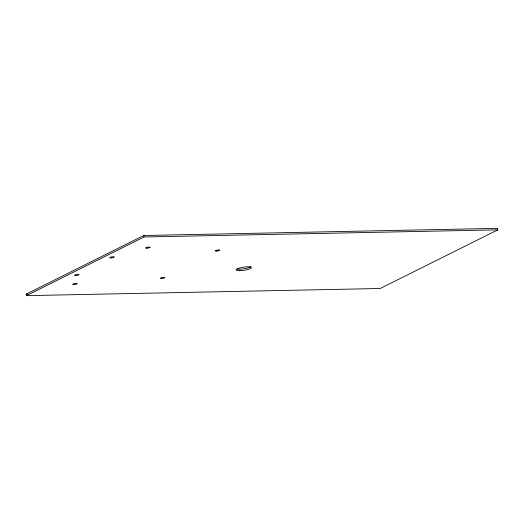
<?xml version="1.0" encoding="UTF-8"?>
<svg xmlns="http://www.w3.org/2000/svg" width="524" height="524" viewBox="0 0 524 524"><rect width="100%" height="100%" fill="white"/><g stroke="black" fill="none" stroke-linecap="round" stroke-linejoin="round"><path stroke-width="0.79" d="M26.2 294.154L143.792 235.505L497.571 228.353L497.8 229.846L380.208 288.495L26.429 295.647L26.2 294.154L27.831 294.121M26.429 295.647L144.021 236.999L497.8 229.846M143.792 235.505L144.021 236.999M250.917 266.618A7.722 1.592 -8.7 0 1 244.453 268.72A7.722 1.592 -8.7 0 1 236.907 269.009M161.431 278.473A2.319 0.478 -8.7 0 0 164.903 277.563A2.319 0.478 -8.7 0 0 161.497 277.628A2.319 0.478 -8.7 0 0 161.431 278.473M216.314 251.107A2.319 0.478 -8.7 0 0 219.779 250.19A2.319 0.478 -8.7 0 0 216.373 250.262A2.319 0.478 -8.7 0 0 216.314 251.107M73.799 284.565A2.319 0.478 -8.7 0 0 77.27 283.648A2.319 0.478 -8.7 0 0 73.864 283.72A2.319 0.478 -8.7 0 0 73.799 284.565M146.707 248.199A2.319 0.478 -8.7 0 0 150.178 247.289A2.319 0.478 -8.7 0 0 146.772 247.354A2.319 0.478 -8.7 0 0 146.707 248.199M110.859 257.926A2.319 0.478 -8.7 0 0 114.33 257.015A2.319 0.478 -8.7 0 0 110.924 257.081A2.319 0.478 -8.7 0 0 110.859 257.926M75.58 275.526A2.319 0.478 -8.7 0 0 79.045 274.609A2.319 0.478 -8.7 0 0 75.646 274.681A2.319 0.478 -8.7 0 0 75.58 275.526M239.881 270.698A7.722 1.592 -8.7 0 0 251.435 267.653A7.722 1.592 -8.7 0 0 240.09 267.882A7.722 1.592 -8.7 0 0 239.881 270.698"/></g></svg>
